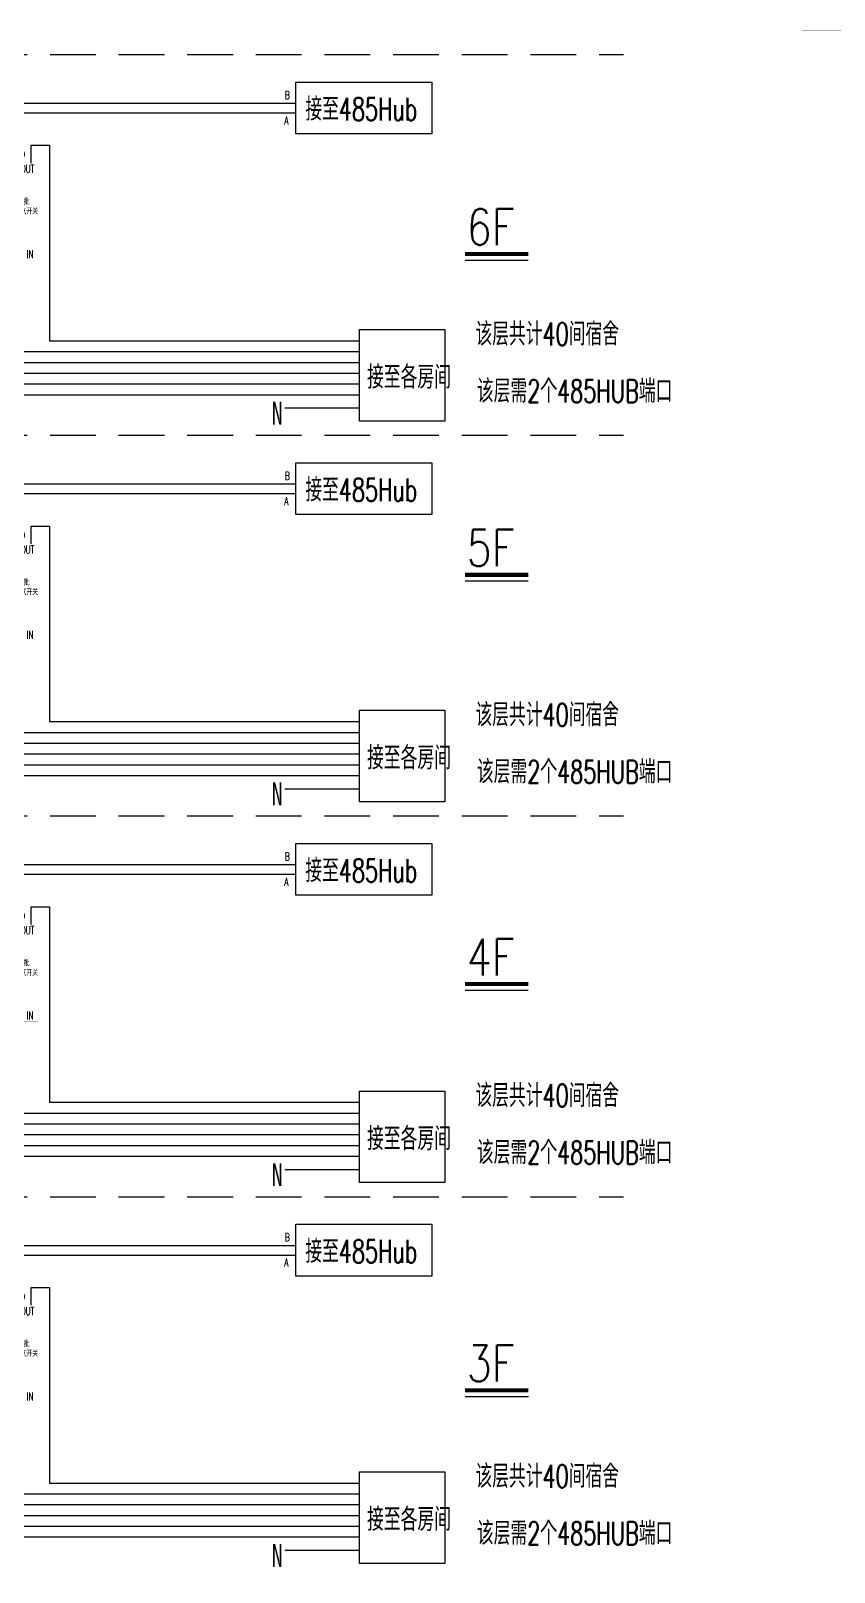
# Model space of a CAD drawing. Header units: millimetres. Extents: x -14098 to 347972, y -58509 to 133182.
# Drawn here: x 55479 to 73039, y 78253 to 111965 of the extents above; entities that cross this region are included whole.
import ezdxf
from ezdxf.enums import TextEntityAlignment as Align

# ---------------------------------------------------------------- set-up
doc = ezdxf.new("R2010")
doc.units = ezdxf.units.MM
doc.header["$LTSCALE"] = 1000
doc.linetypes.add('DASHED2', pattern=[0.375, 0.25, -0.125])
for name, color, linetype in [('6文字层', 3, 'Continuous'), ('RD', 1, 'Continuous'), ('TEXT', 3, 'Continuous')]:
    doc.layers.add(name, color=color, linetype=linetype)
doc.styles.add('PC_TEXTSTYLE', font='simplex.shx', dxfattribs={"width": 0.707, "bigfont": 'intecad.shx'})
doc.styles.add('romand', font='romans.shx', dxfattribs={"width": 0.75, "height": 300, "bigfont": 'fhztxt.shx'})
doc.styles.add('Z', font='romans', dxfattribs={"width": 0.8, "bigfont": 'z'})
doc.styles.add('样式 1', font='', dxfattribs={"width": 0.707})
doc.styles.get('样式 1').set_extended_font_data('KaiTi_GB2312')

# ---------------------------------------------------------------- blocks, each defined once
blk = doc.blocks.new('A$C324759D8')
for p, q in [((276, 2276), (276, 2607)), ((526, 2276), (526, 2607))]:
    blk.add_line(p, q)
for points in [[(122, 2452), (1407, 2452), (1407, 2166), (122, 2166)], [(204, 2166), (348, 2166), (348, 2452), (204, 2452)], [(454, 2166), (598, 2166), (598, 2452), (454, 2452)], [(704, 2166), (848, 2166), (848, 2452), (704, 2452)], [(954, 2166), (1098, 2166), (1098, 2452), (954, 2452)], [(1204, 2166), (1348, 2166), (1348, 2452), (1204, 2452)], [(204, 2223), (348, 2223), (348, 2276), (204, 2276)], [(454, 2223), (598, 2223), (598, 2276), (454, 2276)], [(704, 2223), (848, 2223), (848, 2276), (704, 2276)], [(954, 2223), (1098, 2223), (1098, 2276), (954, 2276)], [(1204, 2223), (1348, 2223), (1348, 2276), (1204, 2276)], [(169, 1749), (1360, 1749), (1360, 1005), (169, 1005)], [(122, 624), (1407, 624), (1407, 338), (122, 338)], [(242, 624), (387, 624), (387, 338), (242, 338)], [(242, 567), (387, 567), (387, 514), (242, 514)], [(542, 624), (687, 624), (687, 338), (542, 338)], [(542, 567), (687, 567), (687, 514), (542, 514)], [(842, 624), (987, 624), (987, 338), (842, 338)], [(842, 567), (987, 567), (987, 514), (842, 514)], [(1142, 624), (1287, 624), (1287, 338), (1142, 338)], [(1142, 567), (1287, 567), (1287, 514), (1142, 514)]]:
    blk.add_lwpolyline(points, close=True)
at = {"lineweight": 40}
blk.add_lwpolyline([(122, 2452), (1407, 2452), (1407, 338), (122, 338)], close=True, dxfattribs=at)
at = {"layer": 'RD', "color": 0, "const_width": 1}
blk.add_lwpolyline([(1407, 2452), (1950, 2452), (1950, 338), (1407, 338), (1407, 2452)], dxfattribs=at)
at = {"layer": '6文字层', "color": 7, "style": 'PC_TEXTSTYLE', "width": 0.667}
for s, p in [('+12V', (795, 2546)), ('GND', (1345, 2554)), ('B', (148, 2499)), ('A', (555, 2504)), ('OUT', (1570, 2239)), ('IN', (1701, 372)), ('Lin', (0, 28)), ('N', (455, 7)), ('N', (761, 0)), ('Lout', (1278, 27))]:
    blk.add_text(s, height=175, dxfattribs=at).set_placement(p)
at = {"layer": '6文字层', "color": 7, "style": 'Z', "width": 0.8}
for s, p in [('智能识别器', (433, 1571)), ('空气开关', (1432, 1456)), ('单批', (1505, 1668))]:
    blk.add_text(s, height=125, dxfattribs=at).set_placement(p, align=Align.TOP_LEFT)

msp = doc.modelspace()

# ---------------------------------------------------------------- linework, layer by layer
at = {"color": 5}
for p, q in [((28009, 110385), (61273, 110385)), ((28259, 110171), (61273, 110171)), ((28009, 102057), (61273, 102057)), ((28259, 101843), (61273, 101843)), ((28009, 93729), (61273, 93729)), ((28259, 93516), (61273, 93516)), ((28009, 85401), (61273, 85401)), ((28259, 85188), (61273, 85188))]:
    msp.add_line(p, q, dxfattribs=at)
at = {"color": 4}
for p, q in [((61029, 103716), (62667, 103716)), ((61029, 95388), (62667, 95388)), ((61029, 87060), (62667, 87060)), ((61029, 78732), (62667, 78732))]:
    msp.add_line(p, q, dxfattribs=at)
for points in [[(61273, 110845), (64243, 110845), (64243, 109713), (61273, 109713)], [(62667, 105432), (64531, 105432), (64531, 103428), (62667, 103428)], [(61273, 102517), (64243, 102517), (64243, 101385), (61273, 101385)], [(62667, 97104), (64531, 97104), (64531, 95100), (62667, 95100)], [(61273, 94189), (64243, 94189), (64243, 93057), (61273, 93057)], [(62667, 88776), (64531, 88776), (64531, 86772), (62667, 86772)], [(61273, 85861), (64243, 85861), (64243, 84729), (61273, 84729)], [(62667, 80448), (64531, 80448), (64531, 78444), (62667, 78444)]]:
    msp.add_lwpolyline(points, close=True)
at = {"layer": 'RD', "color": 252, "linetype": 'DASHED2', "ltscale": 4}
for p, q in [((13899, 111448), (68431, 111448)), ((13899, 103120), (68431, 103120)), ((13899, 94792), (68431, 94792)), ((13899, 86464), (68431, 86464))]:
    msp.add_line(p, q, dxfattribs=at)
at = {"layer": 'RD', "color": 2}
for p, q in [((55488, 109074), (55488, 109461)), ((55488, 109461), (55887, 109461)), ((55887, 109461), (55887, 105185)), ((55887, 105185), (62667, 105185)), ((52179, 104949), (62667, 104949)), ((41056, 104713), (62667, 104713)), ((33640, 104241), (62667, 104241)), ((37348, 104477), (62667, 104477)), ((29933, 104006), (62667, 104006)), ((55488, 100746), (55488, 101133)), ((55488, 101133), (55887, 101133)), ((55887, 101133), (55887, 96857)), ((55887, 96857), (62667, 96857)), ((52179, 96621), (62667, 96621)), ((37348, 96150), (62667, 96150)), ((41056, 96386), (62667, 96386)), ((33640, 95914), (62667, 95914)), ((29933, 95678), (62667, 95678)), ((55488, 92418), (55488, 92805)), ((55488, 92805), (55887, 92805)), ((55887, 92805), (55887, 88530)), ((55887, 88530), (62667, 88530)), ((41056, 88058), (62667, 88058)), ((52179, 88294), (62667, 88294)), ((37348, 87822), (62667, 87822)), ((29933, 87350), (62667, 87350)), ((33640, 87586), (62667, 87586)), ((55488, 84090), (55488, 84477)), ((55488, 84477), (55887, 84477)), ((55887, 84477), (55887, 80202)), ((52179, 79966), (62667, 79966)), ((55887, 80202), (62667, 80202)), ((41056, 79730), (62667, 79730)), ((33640, 79258), (62667, 79258)), ((37348, 79494), (62667, 79494)), ((29933, 79022), (62667, 79022))]:
    msp.add_line(p, q, dxfattribs=at)
at = {"layer": 'RD', "const_width": 1}
for points in [[(72337, 111965), (72337, 65770), (78715, 65770), (78715, 111965), (72337, 111965)], [(64243, 110279), (72337, 110279)], [(64243, 101951), (72337, 101951)], [(64243, 93623), (72337, 93623)], [(64243, 85295), (72337, 85295)]]:
    msp.add_lwpolyline(points, dxfattribs=at)
at = {"layer": 'TEXT'}
for p, q in [((64971, 106952), (66351, 106952)), ((64971, 99933), (66351, 99933)), ((64971, 90981), (66351, 90981)), ((64973, 82096), (66358, 82096))]:
    msp.add_line(p, q, dxfattribs=at)
at = {"layer": 'TEXT', "const_width": 89.6}
for points in [[(64968, 107086), (66351, 107086)], [(64968, 100067), (66351, 100067)], [(64968, 91115), (66351, 91115)], [(64970, 82230), (66353, 82230)]]:
    msp.add_lwpolyline(points, dxfattribs=at)

# ---------------------------------------------------------------- block references
at = {"layer": 'RD'}
for p in [(53687, 106622), (53687, 98294), (53687, 89966), (53687, 81638)]:
    msp.add_blockref('A$C324759D8', p, dxfattribs=at)

# ---------------------------------------------------------------- texts
at = {"layer": '6文字层', "color": 7, "style": 'PC_TEXTSTYLE', "width": 0.667}
for s, p in [('B', (61034, 110474)), ('A', (61021, 109919)), ('B', (61034, 102146)), ('A', (61021, 101591)), ('B', (61034, 93818)), ('A', (61021, 93263)), ('B', (61034, 85490)), ('A', (61021, 84935))]:
    msp.add_text(s, height=175, dxfattribs=at).set_placement(p)
at = {"layer": '6文字层', "color": 4, "style": 'PC_TEXTSTYLE', "width": 0.667}
for s, p in [('接至485Hub', (61478, 110003)), ('该层共计40间宿舍', (65197, 105083)), ('接至各房间', (62829, 104140)), ('该层需2个485HUB端口', (65229, 103835)), ('接至485Hub', (61478, 101675)), ('该层共计40间宿舍', (65197, 96755)), ('接至各房间', (62829, 95812)), ('该层需2个485HUB端口', (65229, 95507)), ('接至485Hub', (61478, 93347)), ('该层共计40间宿舍', (65197, 88427)), ('接至各房间', (62829, 87484)), ('该层需2个485HUB端口', (65229, 87180)), ('接至485Hub', (61478, 85019)), ('该层共计40间宿舍', (65197, 80100)), ('接至各房间', (62829, 79157)), ('该层需2个485HUB端口', (65229, 78852))]:
    msp.add_text(s, height=500, dxfattribs=at).set_placement(p)
at = {"layer": '6文字层', "style": '样式 1', "width": 0.707}
for p in [(60745, 103353), (60745, 95025), (60745, 86697), (60745, 78369)]:
    msp.add_text('N', height=500, dxfattribs=at).set_placement(p)
at = {"layer": 'TEXT', "style": 'romand', "width": 0.8}
for s, p in [('6F', (65006, 107275)), ('5F', (65006, 100256)), ('4F', (65006, 91304)), ('3F', (65008, 82420))]:
    msp.add_text(s, height=800, dxfattribs=at).set_placement(p)

doc.saveas('drawing.dxf')
